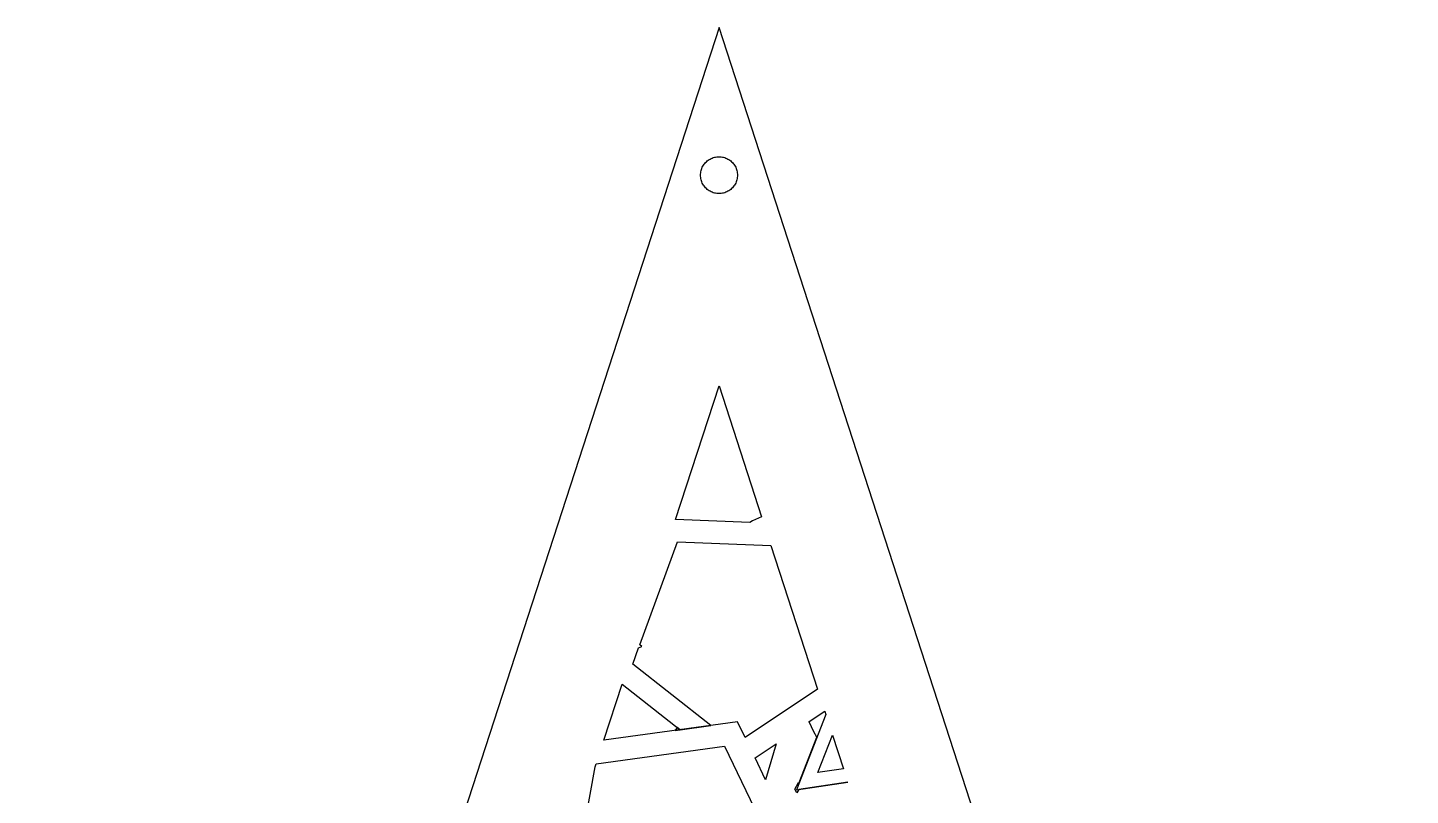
# Model space of a CAD drawing. Header units: metres. Extents: x -75 to 75, y 0 to 231.
# Drawn here: x -75 to 75, y 147.6 to 230.8 of the extents above; entities that cross this region are included whole.
import ezdxf

# ---------------------------------------------------------------- set-up
doc = ezdxf.new("R2010")
doc.units = ezdxf.units.M

msp = doc.modelspace()

# ---------------------------------------------------------------- linework, layer by layer
for p, q in [((0, 230.826), (-75, 0)), ((75, 0), (0, 230.826)), ((-1.68864, 215.898), (-1.61803, 216.002)), ((-1.61803, 216.002), (-1.54102, 216.101)), ((-1.54102, 216.101), (-1.45793, 216.195)), ((-1.45793, 216.195), (-1.36908, 216.284)), ((-1.36908, 216.284), (-1.27484, 216.367)), ((-1.27484, 216.367), (-1.17557, 216.444)), ((-1.17557, 216.444), (-1.07164, 216.515)), ((-1.07164, 216.515), (-0.9635, 216.579)), ((-0.9635, 216.579), (-0.85155, 216.636)), ((-0.85155, 216.636), (-0.73624, 216.686)), ((-0.73624, 216.686), (-0.61803, 216.728)), ((-0.61803, 216.728), (-0.49738, 216.763)), ((-0.49738, 216.763), (-0.37476, 216.791)), ((-0.37476, 216.791), (-0.25066, 216.81)), ((-0.25066, 216.81), (-0.12558, 216.822)), ((-0.12558, 216.822), (0, 216.826)), ((0, 216.826), (0.12558, 216.822)), ((0.12558, 216.822), (0.25066, 216.81)), ((0.25066, 216.81), (0.37476, 216.791)), ((0.37476, 216.791), (0.49738, 216.763)), ((0.49738, 216.763), (0.61803, 216.728)), ((0.61803, 216.728), (0.73624, 216.686)), ((0.73624, 216.686), (0.85155, 216.636)), ((0.85155, 216.636), (0.9635, 216.579)), ((0.9635, 216.579), (1.07164, 216.515)), ((1.07164, 216.515), (1.17557, 216.444)), ((1.17557, 216.444), (1.27484, 216.367)), ((1.27484, 216.367), (1.36908, 216.284)), ((1.36908, 216.284), (1.45793, 216.195)), ((1.45793, 216.195), (1.54102, 216.101)), ((1.54102, 216.101), (1.61803, 216.002)), ((1.61803, 216.002), (1.68864, 215.898)), ((-2, 214.826), (-1.99605, 214.952)), ((-1.99605, 214.701), (-2, 214.826)), ((-1.99605, 214.952), (-1.98422, 215.077)), ((-1.98422, 214.576), (-1.99605, 214.701)), ((-1.98422, 215.077), (-1.96457, 215.201)), ((-1.96457, 214.451), (-1.98422, 214.576)), ((-1.96457, 215.201), (-1.93716, 215.324)), ((-1.93716, 215.324), (-1.9021, 215.444)), ((-1.9021, 215.444), (-1.85954, 215.562)), ((-1.85954, 215.562), (-1.80965, 215.678)), ((-1.80965, 215.678), (-1.75261, 215.79)), ((-1.75261, 215.79), (-1.68864, 215.898)), ((1.68864, 215.898), (1.75261, 215.79)), ((1.75261, 215.79), (1.80965, 215.678)), ((1.80965, 215.678), (1.85954, 215.562)), ((1.85954, 215.562), (1.9021, 215.444)), ((1.9021, 215.444), (1.93716, 215.324)), ((1.93716, 215.324), (1.96457, 215.201)), ((1.96457, 215.201), (1.98422, 215.077)), ((1.98422, 214.576), (1.96457, 214.451)), ((1.98422, 215.077), (1.99605, 214.952)), ((1.99605, 214.701), (1.98422, 214.576)), ((1.99605, 214.952), (2, 214.826)), ((2, 214.826), (1.99605, 214.701)), ((-1.93716, 214.329), (-1.96457, 214.451)), ((-1.9021, 214.208), (-1.93716, 214.329)), ((-1.85954, 214.09), (-1.9021, 214.208)), ((-1.80965, 213.975), (-1.85954, 214.09)), ((-1.75261, 213.863), (-1.80965, 213.975)), ((-1.68864, 213.755), (-1.75261, 213.863)), ((-1.61803, 213.651), (-1.68864, 213.755)), ((-1.54102, 213.551), (-1.61803, 213.651)), ((-1.45793, 213.457), (-1.54102, 213.551)), ((-1.36908, 213.368), (-1.45793, 213.457)), ((-1.27484, 213.285), (-1.36908, 213.368)), ((-1.17557, 213.208), (-1.27484, 213.285)), ((-1.07164, 213.138), (-1.17557, 213.208)), ((-0.9635, 213.074), (-1.07164, 213.138)), ((-0.85155, 213.017), (-0.9635, 213.074)), ((-0.73624, 212.967), (-0.85155, 213.017)), ((0.85155, 213.017), (0.73624, 212.967)), ((0.9635, 213.074), (0.85155, 213.017)), ((1.07164, 213.138), (0.9635, 213.074)), ((1.17557, 213.208), (1.07164, 213.138)), ((1.27484, 213.285), (1.17557, 213.208)), ((1.36908, 213.368), (1.27484, 213.285)), ((1.45793, 213.457), (1.36908, 213.368)), ((1.54102, 213.551), (1.45793, 213.457)), ((1.61803, 213.651), (1.54102, 213.551)), ((1.68864, 213.755), (1.61803, 213.651)), ((1.75261, 213.863), (1.68864, 213.755)), ((1.80965, 213.975), (1.75261, 213.863)), ((1.85954, 214.09), (1.80965, 213.975)), ((1.9021, 214.208), (1.85954, 214.09)), ((1.93716, 214.329), (1.9021, 214.208)), ((1.96457, 214.451), (1.93716, 214.329)), ((-0.61803, 212.924), (-0.73624, 212.967)), ((-0.49738, 212.889), (-0.61803, 212.924)), ((-0.37476, 212.862), (-0.49738, 212.889)), ((-0.25066, 212.842), (-0.37476, 212.862)), ((-0.12558, 212.83), (-0.25066, 212.842)), ((0, 212.826), (-0.12558, 212.83)), ((0.12558, 212.83), (0, 212.826)), ((0.25066, 212.842), (0.12558, 212.83)), ((0.37476, 212.862), (0.25066, 212.842)), ((0.49738, 212.889), (0.37476, 212.862)), ((0.61803, 212.924), (0.49738, 212.889)), ((0.73624, 212.967), (0.61803, 212.924)), ((-4.7166, 177.477), (0, 191.993)), ((0, 191.993), (4.62733, 177.752)), ((3.35358, 177.166), (-4.7166, 177.477)), ((3.61931, 177.314), (3.35358, 177.166)), ((4.62733, 177.752), (3.61931, 177.314)), ((-8.59772, 163.871), (-4.487, 175.04)), ((-4.487, 175.04), (5.63539, 174.65)), ((5.63539, 174.65), (10.6944, 159.079)), ((-9.35989, 161.801), (-8.71902, 163.542)), ((-8.71902, 163.542), (-8.36128, 163.692)), ((-8.36128, 163.692), (-8.59772, 163.871)), ((-0.88943, 155.134), (-9.35989, 161.801)), ((-12.4963, 153.534), (-10.5178, 159.623)), ((-10.5178, 159.623), (-4.22905, 154.673)), ((10.6944, 159.079), (2.83928, 153.822)), ((11.5898, 156.324), (8.3931, 148.152)), ((9.78722, 155.552), (11.4738, 156.681)), ((11.4738, 156.681), (11.5898, 156.324)), ((2.01027, 155.533), (-12.4963, 153.534)), ((-4.53163, 154.911), (-4.75021, 154.602)), ((-4.75021, 154.602), (-4.22905, 154.673)), ((-4.22905, 154.673), (-4.53163, 154.911)), ((-4.22905, 154.673), (-0.88943, 155.134)), ((2.83928, 153.822), (2.01027, 155.533)), ((9.79958, 155.515), (9.78722, 155.552)), ((10.2841, 154.442), (9.79958, 155.515)), ((3.9077, 151.617), (6.20911, 153.157)), ((6.20911, 153.157), (5.06172, 149.235)), ((8.70918, 148.96), (10.6233, 153.853)), ((10.6233, 153.853), (10.2841, 154.442)), ((10.7364, 150.025), (12.3206, 154.075)), ((12.3206, 154.075), (13.5, 150.445)), ((-13.3297, 150.969), (0.59486, 152.888)), ((0.59486, 152.888), (6.74561, 140.192)), ((5.06172, 149.235), (3.9077, 151.617)), ((-15.8654, 137.076), (-13.4369, 150.639)), ((-13.4369, 150.639), (-13.3297, 150.969)), ((13.5, 150.445), (10.7364, 150.025)), ((8.23013, 148.234), (8.63869, 148.966)), ((8.3931, 148.152), (13.9699, 148.999)), ((8.63869, 148.966), (8.70918, 148.96)), ((13.9699, 148.999), (8.65562, 148.192)), ((8.43979, 147.811), (8.23013, 148.234)), ((8.65562, 148.192), (8.43979, 147.811))]:
    msp.add_line(p, q)

doc.saveas('drawing.dxf')
